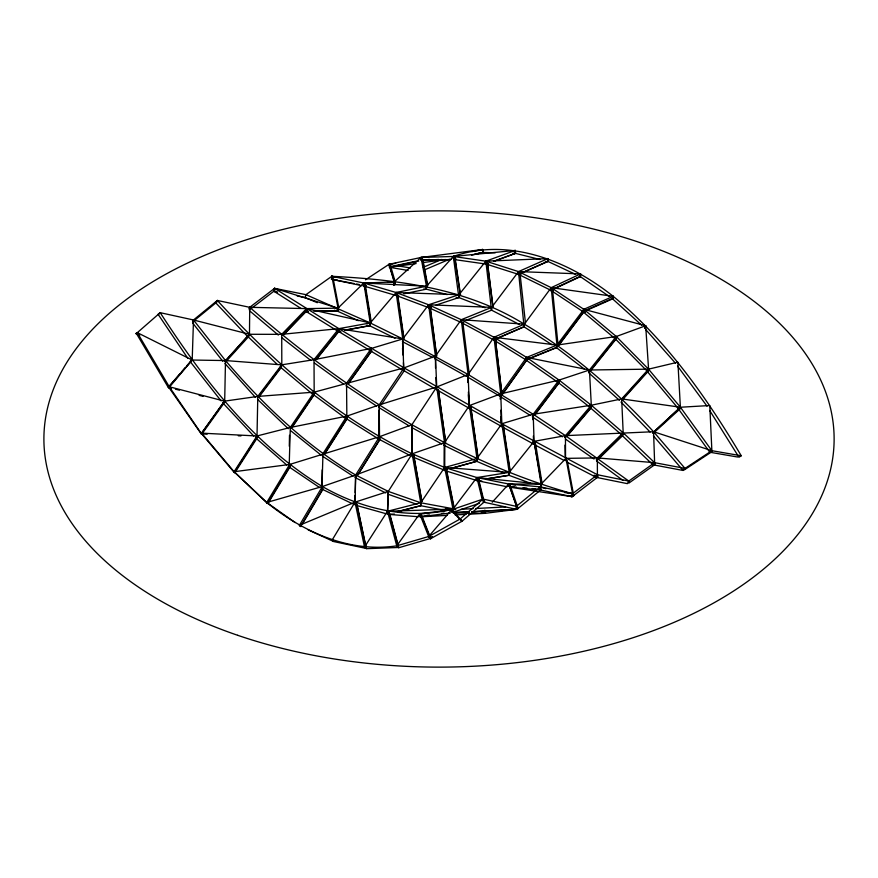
<?xml version="1.0" encoding="UTF-8"?>
<svg xmlns="http://www.w3.org/2000/svg" width="878" height="878" viewBox="0 0 878 878"><rect width="100%" height="100%" fill="white"/><g stroke="black" fill="none" stroke-linecap="round" stroke-linejoin="round"><path stroke-width="1.32" d="M297.159 295.952L305.006 297.532L305.95 294.668L331.807 276.296C398.294 279.698 466.602 288.291 524.331 324.18C572.906 352.802 615.434 390.425 653.561 431.724L654.692 464.747L628.835 483.119L628.791 481.067L565.443 435.642L533.209 414.262L468.106 374.467L402.772 338.952L370.242 322.939L305.95 294.668L274.573 288.346L249.725 307.322L249.462 335.725M289.301 446.254L289.499 435.301M319.581 487.542L289.147 466.975L290.322 427.465L314.181 392.159L314.017 359.673L338.864 328.646L370.242 322.939L396.099 292.517L426.467 286.206L453.322 256.453C509.174 236.764 569.142 261.271 613.184 296.303C666.292 340.093 706.274 397.043 741.241 455.759L738.98 457.262L709.665 410.454M322.193 469.906L321.919 489.068L322.972 453.685L346.843 416.117L346.547 383.214L371.394 348.423L402.772 338.952L428.618 304.765L458.996 294.69L485.852 261.172L515.221 250.439L515.54 253.369L493.842 261.315M495.203 252.831L483.01 252.469L482.691 249.473L421.023 257.474L394.167 281.959L363.788 283.012L337.942 308.156L306.565 308.606L249.725 307.322L217.371 300.463L193.5 319.976L192.194 360.035L168.269 387.396L136.277 333.267L137.275 332.63L169.267 386.759L201.742 434.204L224.669 402.212L225.492 360.562L193.5 319.976L160.202 312.678L158.084 314.28L187.782 358.257M354.91 502.172L354.997 495.379M355.151 492.679L355.656 475.02L379.526 436.695L379.197 404.912L404.045 367.871L435.422 356.139L461.268 319.702L491.647 307.366L518.503 271.598L547.872 258.593L548.015 261.435L522.311 272.806M139.756 335.561L136.101 333.728L137.275 332.63L192.194 360.035L225.492 360.562C263.148 404.626 305.566 445.322 355.656 475.02L355.085 504.082M412.1 455.693L411.881 424.743L436.739 386.946L468.106 374.467L493.963 337.273L524.331 324.18L551.197 287.655L580.556 273.903L580.413 276.647M362.164 285.723L331.511 279.292L331.807 276.296L363.788 283.012L396.099 292.517L428.618 304.765L435.422 356.139L436.739 386.946L444.509 442.622L444.531 467.645M444.575 469.324L444.509 442.622L469.368 405.581L500.734 393.849L559.066 380.075L589.445 370L648.524 369.155L677.893 362.175L680.461 408.522L654.593 432.097M387.396 513.202L387.461 511.281L420.76 502.776L455.649 509.207M403.43 362.68L403.77 370.571L402.772 338.952L338.864 328.646L281.717 334.353L249.363 334.277L247.541 336.461L215.56 302.658L217.371 300.463C273.113 361.879 336.998 417.555 412.155 453.827L420.76 502.776L420.672 505.662L397.613 511.545M398.722 295.568L395.978 295.48L396.099 292.517L458.996 294.69L458.876 297.653L456.143 297.554M403.847 293.812L426.357 289.169L426.467 286.206L421.023 257.474L389.031 264.311L365.533 279.808M387.472 511.512L388.285 491.406L412.155 453.827L444.509 442.622C485.457 463.661 528.183 481.363 572.566 493.71L573.784 495.785L567.177 460.434M387.725 511.512L388.285 491.406L355.656 475.02L322.358 486.533L266.747 502.468L234.097 471.727L201.567 433.139L224.494 401.147L257.792 396.406L314.181 392.159L404.045 367.871L501.843 423.734L597.413 474.735L628.791 481.067L654.648 462.684L685.016 468.413L711.871 450.699L741.241 455.759M428.508 307.618L428.618 304.765L491.647 307.366L491.515 310.219L466.086 320.36M451.04 259.526L421.429 260.47L421.023 257.474L453.322 256.453L458.876 297.543L436.081 305.094M458.996 294.69L458.854 297.543L485.227 307.783M461.18 321.535L461.268 319.702L428.618 304.765L428.486 307.519L459.929 321.908M491.515 310.132L485.852 261.172L453.322 256.453L453.641 259.449L484.821 263.916M136.101 333.728L160.202 312.678C203.356 379.373 253.446 444.773 322.358 486.533L322.215 489.255L352.429 503.731M518.404 273.42L518.503 271.598L485.852 261.172L485.94 263.115L485.852 261.172L547.872 258.593L548.015 261.512L545.315 261.622M518.36 274.342L547.729 261.337L547.872 258.593M363.69 285.021L363.788 283.012L426.467 286.206L426.313 289.224L423.58 289.081M394.002 284.977L394.167 281.959L389.031 264.311L395.704 263.378M551.044 290.366L551.197 287.655L518.503 271.598L518.646 274.43M497.365 338.37L524.089 326.857L518.503 271.598L580.556 273.903L580.413 276.614L554.72 288.642M363.679 284.977L363.788 283.012L370.242 322.939L369.704 325.76L344.867 330.282M395.923 295.458L396.099 292.517L397.613 293.998M426.302 289.147L426.467 286.206M444.477 469.434L444.63 467.469L476.984 458.525L501.843 423.734L500.734 393.849L493.963 337.273L461.268 319.702L468.106 374.467L469.368 405.581L476.984 458.525L476.765 461.345L450.875 468.501M476.71 479.52L476.864 477.555L509.218 472.375L534.065 441.349L533.209 414.262L559.066 380.075L591.3 405.219L623.182 432.766L654.648 462.684L654.79 464.089M533.231 443.994L534.065 441.349L565.443 435.642L653.561 431.724L685.016 468.413L684.412 469.829L711.268 452.115L711.871 450.699L709.786 405.526L680.417 407.238L621.668 398.908L591.3 405.219L533.209 414.262L501.843 423.734L509.218 472.375L508.988 475.316L486.072 478.982M444.477 469.346L444.63 467.469L412.155 453.827L355.656 475.02L355.217 477.555M508.988 475.196L509.218 472.375L444.63 467.469L420.76 502.776L420.913 505.728L441.063 509.679M355.656 475.02L355.436 477.742L385.651 492.909M388.065 494.116L388.285 491.406L420.76 502.776M444.202 445.3L444.509 442.622L411.881 424.743L379.526 436.695L379.296 439.384L409.51 455.243M411.661 427.421L411.881 424.743C354.086 391.116 300.1 351.244 249.725 307.322L248.836 308.957M353.999 283.539L331.544 279.303L331.807 276.296L337.086 277.283M395.319 283.506L394.167 281.959L393.904 284.977L394.167 281.959L387.505 281.981M491.647 307.366L491.406 310.077L519.249 324.399M493.721 339.94L493.963 337.273L556.959 345.076L616.301 336.493L645.67 325.749L648.644 369.978L621.789 399.731L621.668 398.908L648.524 369.155L616.301 336.493L583.826 309.308L551.197 287.655L556.959 345.076L556.531 347.688L529.95 358.476M524.089 326.857L524.331 324.18L461.268 319.702M363.602 285.01L363.788 283.012M435.148 358.839L435.422 356.139L435.532 368.167M476.655 479.553L476.864 477.555L444.63 467.469L444.411 469.313M508.538 486.039L508.757 484.03L541.111 484.118L565.959 458.36L597.336 457.921L654.648 462.684L653.133 464.989L621.679 435.082L623.182 432.766L621.668 398.908L622.228 400.083L648.194 371.317M540.793 487.114L541.111 484.118L534.065 441.349L535.459 443.05M435.422 356.139L435.126 358.795L466.646 376.453M468.018 382.512L468.106 374.467L467.93 382.501M476.644 479.498L476.864 477.555L541.111 484.118L540.782 487.027M485.973 478.949L508.889 475.283L509.218 472.375M411.903 453.871L411.881 424.743L411.519 427.334M467.798 377.101L468.106 374.467M468.973 408.215L469.368 405.581L469.05 408.215L500.35 425.753M444.29 467.623L444.509 442.622M450.765 468.457L476.655 461.301L476.984 458.525M469.368 405.581L469.028 408.248L471.541 407.315M300.967 308.419L273.552 291.046L274.573 288.346L338.864 328.646L404.045 367.871L403.671 370.516L434.028 388.219M436.739 386.946L379.197 404.912L378.824 407.513L409.181 425.918M256.486 437.902L234.294 472.507L234.097 471.727L289.674 464.451L379.526 436.695L379.153 439.296L378.857 410.158M623.786 433.995L623.182 432.766L597.336 457.921L597.413 474.735L572.566 493.71L572.127 496.707L539.772 489.847L540.211 486.862L508.757 484.03L476.864 477.555L452.993 509.108C408.358 520.182 361.637 508.966 322.358 486.533L299.431 525.296L300.583 526.361M500.339 396.483L500.734 393.849L526.591 357.412L556.959 345.076L583.826 309.308L613.184 296.303L612.668 298.86L586.976 310.23M501.547 425.545L501.843 423.734M562.381 436.805L532.375 416.907L533.209 414.262L532.869 419.695M533.78 443.16L534.065 441.349L535.185 442.907L532.792 441.601M541.111 484.118L540.629 487.081L545.875 488.684M583.947 311.328L557.903 346.02L556.959 345.076L556.257 347.501L525.878 359.826L526.591 357.412L526.152 360.013L493.524 339.874L493.963 337.273L526.591 357.412L559.066 380.075L558.353 382.632L525.878 359.969L526.591 357.412L589.445 370L590.016 370.867M493.524 339.83L496.202 340.159L493.524 339.874L493.963 337.273M497.167 338.26L523.892 326.748L524.331 324.18M556.52 347.644L556.959 345.076M379.197 404.912L346.843 416.117L346.382 418.707L379.076 439.285L379.526 436.695M315.597 359.925L339.588 329.974L338.864 328.646L338.326 331.467L340.993 331.895M193.083 321.03L193.5 319.976L249.363 334.277L225.075 361.615L225.492 360.562L281.662 364.853L314.017 359.673L371.394 348.423L370.867 351.09L403.518 370.549L404.045 367.871M346.327 418.663L346.843 416.117L290.322 427.465L257.013 435.971L201.567 433.139L201.183 433.831L168.883 387.45L169.267 386.759L224.494 401.147L224.022 402.234M339.566 330.457L338.864 328.646L338.326 331.302L370.845 351.079L371.394 348.423M321.842 489.057L322.358 486.533M644.715 328.12L645.67 325.749L583.826 309.308L583.299 311.855L550.671 290.212L580.04 276.416L580.556 273.903M612.668 298.816L613.184 296.303L551.197 287.655M500.251 399.205L500.734 393.849L500.504 399.238M532.628 416.896L533.209 414.262M533.659 443.203L534.065 441.349L541.748 484.678M565.037 437.496L565.443 435.642L591.3 405.219L589.445 370L616.301 336.493L617.234 337.426M565.553 460.215L565.443 435.642L566.047 436.86M366.861 325.211L369.506 325.804L370.242 322.939L306.565 308.606L305.829 311.471L308.485 312.063M318.11 311.295L337.207 311.031L337.942 308.156L274.573 288.346L273.629 291.2L277.503 292.418M588.732 372.557L589.445 370L589.994 371.185M281.816 365.852L281.717 334.353L306.565 308.606L305.796 311.295L338.107 331.346L338.864 328.646M370.242 322.939L369.484 325.628L344.637 330.15M346.843 416.117L346.086 418.619L313.435 394.661L314.181 392.159L314.796 393.124L290.925 428.442L290.322 427.465M588.732 372.426L589.445 370L588.589 372.448M565.399 460.237L565.959 458.36L566.398 460.676M596.491 460.741L597.336 457.921L596.381 459.644M280.642 367.344L281.662 364.853L257.792 396.406L257.013 435.971L234.097 471.727L267.461 503.368L290.388 465.351L289.674 464.451L266.747 502.468C303.031 531.914 349.137 553.019 396.768 545.831L419.695 513.849L451.588 509.789L483.043 499.066L516.341 506.365L540.211 486.862L572.566 493.71L573.005 496.026L597.852 477.039L597.413 474.735L596.579 477.544L566.332 461.806M313.435 394.661L314.181 392.159L314.796 393.443M288.939 466.8L289.674 464.451L290.399 465.527M564.883 437.398L565.443 435.642M333.146 278.447L331.807 276.296L338.535 310.571L337.942 308.156L336.987 311.021L334.408 310.219M192.951 321.622L193.5 319.976M217.371 300.463L216.822 302.109L193.994 320.766M248.803 335.923L249.363 334.277L225.492 360.562L225.591 362.01M559.066 380.075L558.21 382.523L590.444 407.666L591.3 405.219L592.222 406.327L590.071 404.659M282.946 334.957L306.872 310.154L306.565 308.606L305.533 311.306L308.266 311.273M337.942 308.156L336.911 310.867L313.72 311.196M590.85 369.814L616.872 337.35L616.301 336.493L615.346 338.864L582.871 311.679L583.826 309.308L585.011 310.417M288.719 466.745L289.674 464.451M584.759 310.241L583.826 309.308L582.871 311.536L612.229 298.531L613.184 296.303M565.202 460.116L565.959 458.36L573.005 496.026M644.715 327.977L645.67 325.749M596.579 459.677L597.336 457.921M171.419 388.526L168.785 387.835L169.267 386.759M191.195 360.671L192.194 360.035L168.785 387.835M314.181 392.159L313.084 394.573L280.554 367.267L281.662 364.853L280.192 367.169M591.904 406.437L591.3 405.219L590.126 407.601L622.019 435.159L623.182 432.766L623.753 434.489M255.948 438.144L257.013 435.971L257.748 437.046M653.133 432.558L680.417 407.238L648.524 369.155L646.91 371.054L678.804 409.137L680.417 407.238L711.871 450.699L711.443 451.522M590.082 407.557L591.3 405.219M248.024 336.724L249.363 334.277L247.881 336.581L277.25 364.392M224.109 401.839L224.494 401.147L223.056 403.145L253.764 436.037M597.413 474.735L595.986 477.314L627.364 483.646L628.791 481.067M616.301 336.493L615.072 338.601L647.295 371.262L648.524 369.155L649.105 370.011M301.275 525.187L322.808 488.772M302.306 524.177L323.148 488.936M290.135 466.734L267.9 503.588L266.747 502.468L267.461 503.368M308.178 529.884L333.552 541.463L332.06 540.179L354.986 502.161L388.285 491.406L388.186 494.281L416.918 504.345M357.609 474.943L380.031 438.945M357.796 475.053L380.229 439.044M323.938 454.694L347.084 418.257M324.926 453.696L347.348 418.411M257.002 438.199L234.821 472.803L234.097 471.727M356.644 503.676L366.192 548.552L364.535 547.038L387.461 511.281L452.993 509.108L444.63 467.469M652.552 433.26L653.561 431.724L711.871 450.699L709.907 452.4L678.453 408.939L680.417 407.238L680.538 408.061L677.871 407.688M381.886 403.781L404.604 370.176M223.1 403.2L224.494 401.147M255.63 438.023L257.013 435.971L257.221 436.75M292.045 427.542L314.423 394.441M502.666 393.827L526.943 359.596M502.776 393.904L527.063 359.673M348.325 383.302L371.624 350.684M348.522 383.423L371.822 350.805M201.183 433.831L223.319 402.947M621.58 434.972L623.182 432.766L623.336 434.171L598.434 458.393M551.066 291.046L552.646 288.895M558.968 345.109L584.199 311.503M258.769 396.307L280.993 366.938M259.229 396.604L281.454 367.224M534.131 415.382L559.176 382.259M535.174 414.46L559.418 382.413M646.976 371.153L648.524 369.155L649.083 370.329M316.749 359.036L339.029 331.226M591.223 370.088L616.4 338.667M566.903 435.85L591.037 407.458M567.232 436.07L591.366 407.677M168.269 387.396L179.727 374.028M181.494 371.976L185.017 367.86M186.784 365.808L190.306 361.692M389.481 512.928L387.461 511.281L396.768 545.831L428.662 536.513L451.588 509.789L455.627 509.58M425.128 513.553L419.695 513.849L428.662 536.513L430.45 538.664L432.217 536.612M430.758 538.62L462.212 521.126L460.116 519.019L461.784 521.477L484.711 501.525L483.043 499.066L460.116 519.019L428.662 536.513L430.758 538.62L432.525 536.568M226.513 360.99L248.54 336.735M492.229 502.227L508.757 484.03L515.397 485.04M654.648 462.684L652.694 464.725L683.073 470.454L685.016 468.413M283.342 335.22L307.267 310.417M221.047 400.862L190.405 361.857L192.194 360.035L191.009 361.132M190.405 361.857L192.194 360.035M598.862 458.711L622.798 435.422M159.028 313.786L160.202 312.678M654.121 431.647L680.417 407.238L678.464 408.972M510.524 486.214L508.757 484.03L508.461 486.028L508.757 484.03L517.504 508.9L541.375 489.386L540.211 486.862M252.118 307.871L274.803 290.53L274.573 288.346M711.871 450.699L709.611 452.192L737.641 457.032M423.328 267.274L441.777 259.427M424.919 269.7L449.525 259.24M300.924 526.581L299.431 525.296L354.986 502.161L364.535 547.038L366.554 548.673L398.777 547.477L389.821 514.201M493.655 261.282L515.353 253.347L540.179 259.548M452.949 512.324L479.377 503.313M431.032 306.784L428.486 307.618L428.618 304.765L430.099 306.06M501.261 426.368L503.873 425.578M504.016 425.665L501.404 426.456L533.637 444.07M421.473 515.66L419.695 513.849L419.816 515.858L419.695 513.849L421.802 515.726L430.769 538.39L398.875 547.707L396.768 545.831L398.546 547.652L389.591 514.387M446.891 469.532L444.301 470.246L446.99 469.576M399.139 511.292L420.913 505.728M471.508 255.202L483.098 252.469L482.691 249.473L471.925 251.569M391.709 264.772L389.031 264.311L390.776 266.616L416.095 261.216M389.437 267.307L418.762 261.04M474.998 254.049L483.076 252.469L482.691 249.473M481.901 481.1L476.534 480.464L479.234 480.036M476.633 480.496L479.322 480.057M421.155 516.67L426.543 515.913M416.117 263.587L389.404 267.252L408.094 270.479M422.746 262.61L445.464 259.504M429.474 259.427L421.396 260.481L421.023 257.474L427.696 257.089M479.048 252.996L483.098 252.469M426.796 515.32L429.452 514.991M441.414 513.465L444.07 513.125M419.838 516.868L450.403 512.982M499.758 510.853L502.381 510.524M514.179 509.042L518.108 508.549L510.941 487.455M468.731 514.223L485.073 513.334L516.483 509.383L516.341 506.365L518.108 508.549M512.84 253.687L515.54 253.369L515.221 250.439L453.322 256.453L453.652 259.383L456.33 259.186M438.78 259.46L421.396 260.481L421.023 257.474L422.834 259.46L427.784 285.58M461.027 509.295L473.165 508.647M475.865 508.505L505.552 506.935M453.037 512.686L469.225 511.83M453.081 512.741L469.269 511.885M421.199 516.791L447.045 515.386M455.155 514.958L466.053 514.354M485.995 264.091L488.684 263.905M363.503 286.009L366.269 285.932M388.954 514.245L394.42 514.069M509.624 487.005L513.828 487.049M454.398 512.851L469.05 513.081M471.705 513.125L485.029 513.334L484.886 510.316L486.061 511.775M512.818 253.347L515.529 253.424M521.06 274.441L518.36 274.309L549.837 289.773M481.089 513.18L485.073 513.334L484.886 510.316L485.029 513.334M431.219 307.64L428.486 307.519L431.23 307.728M366.356 286.162L363.624 285.954L394.628 295.085M201.567 433.139L201.775 433.919L207.175 434.193M238.289 435.784L240.989 435.916M463.716 322.599L461.027 322.369L492.547 339.314M387.593 514.299L418.477 516.747M512.532 486.796L516.462 487.158M523.025 487.74L526.954 488.091M532.2 488.563L536.129 488.914M539.772 489.847L509.624 487.147L572.127 496.707M331.544 279.303L336.965 279.797M550.671 290.168L553.37 290.585M564.587 492.503L572.566 493.71L572.083 496.674L568.154 495.477M397.043 265.683L410.399 267.988M356.633 284.033L359.278 284.527M445.355 508.823L449.382 509.613M476.545 480.551L507.111 486.763M357.083 504.905L366.356 548.465L333.87 541.594L332.06 540.179M426.357 289.169L447.176 294.602M175.457 389.163L179.397 390.183M199.119 395.33L203.07 396.362M582.871 311.679L585.494 312.381M355.129 505.037L386.309 513.795M273.552 291.046L277.426 292.264M444.4 470.41L475.338 480.09M485.995 264.015L517.34 274.013M508.889 475.283L530.575 483.273M427.257 307.146L395.978 295.37L396.099 292.517L397.569 294.295M412.067 456.626L443.302 469.73M305.006 297.532L317.309 302.723M476.765 461.345L504.027 473.066M337.207 311.031L358.334 320.689M547.729 261.337L575.573 274.386M354.053 502.238L356.468 503.39M444.18 445.398L476.655 461.301M369.704 325.76L395.001 338.217M136.277 333.267L138.724 334.485M594.219 475.152L597.852 477.039M432.733 357.565L402.497 341.652L402.772 338.952L396.099 292.517L397.284 294.13M534.636 444.762L564.17 460.511M411.573 427.421L441.875 444.027M436.421 389.58L467.886 407.557M467.711 377.09L499.176 395.791M500.153 396.483L530.312 415.437M523.892 326.748L552.021 344.758M322.533 456.231L352.967 476.085M346.031 385.749L376.432 405.965M580.04 276.416L609.288 296.49M565.41 439.044L594 459.018M295.129 522.564L266.747 502.468M314.368 362.976L343.638 384.158M596.985 461.301L623.029 480.453M556.257 347.501L584.397 369.1M281.772 337.69L310.845 360.474M364.535 547.038L366.356 548.465M290.64 430.659L321.194 455.199M396.768 545.831L398.777 547.477M299.431 525.296L300.913 526.526M249.418 310.647L278.315 335.067M286.678 464.967L256.069 438.265L257.013 435.971L257.199 437.035M428.662 536.513L430.769 538.39M589.226 373.249L619.44 400.346M612.229 298.531L641.664 325.211M387.549 513.29L387.461 511.281L389.119 512.796M257.704 399.512L288.258 428.694M430.132 306.257L428.618 304.765L429.924 306.126M451.654 511.764L451.588 509.789L452.982 511.194M387.461 511.281L387.571 513.246L387.461 511.281L389.239 513.103M620.998 402.069L650.082 431.998M452.774 511.226L451.588 509.789L451.687 511.808L451.588 509.789L462.212 521.126M453.257 512.258L460.083 519.633M455.133 258.439L453.322 256.453L453.739 259.438M224.955 363.547L255.465 397.405M645.912 329.766L675.456 363.163M653.364 435.806L683.073 470.454M201.775 433.919L234.294 472.507M192.556 322.874L222.858 361.319M422.757 259.789L421.023 257.474L422.428 259.701L427.377 285.822M677.542 366.071L707.042 406.174M451.588 509.789L452.697 511.435M510.14 486.149L508.757 484.03L517.504 508.9M258.406 397.372L257.792 396.406L257.945 397.394M394.167 281.959L395.341 284.593M430.45 538.664L421.484 516.001L419.695 513.849L419.794 515.858M390.776 266.616L395.166 281.75M394.606 282.068L389.031 264.311L389.283 266.275M331.807 276.296L332.4 278.699M478.675 479.41L483.811 500.372M478.247 479.662L483.383 500.636M476.864 477.555L482.318 499.834M446.661 470.378L454.486 509.328M446.101 469.192L453.926 508.142M333.399 279.775L338.765 307.651M413.79 455.188L421.934 501.481M413.626 455.265L421.769 501.568M535.679 444.389L542.275 484.48M365.27 284.779L371.284 322.05M364.765 284.977L370.79 322.248M225.492 360.562L225.646 361.549M503.292 425.171L510.458 472.452M502.951 425.292L510.129 472.584M460.577 295.041L455.1 258.121L453.322 256.453L454.826 258.275L460.302 295.195M470.806 406.843L478.236 458.426M470.619 406.909L478.049 458.492M397.8 295.326L404.089 339.106M397.482 295.458L403.584 337.909M445.519 441.085L438.309 389.47L445.651 442.457M430.286 307.41L436.728 356.084M430.099 307.476L436.553 356.15M487.499 262.599L492.953 306.071M487.334 262.676L492.964 307.509M462.838 322.226L469.28 374.335M501.733 392.29L495.444 339.753L501.832 393.662M519.963 272.828L525.439 322.742M485.852 261.172L486.171 264.113M306.565 308.606L306.795 310.79M249.725 307.322L249.956 309.517M552.449 288.752L558.024 344.856M515.221 250.439L515.353 253.347M402.552 342.969L403.079 354.8M402.53 348.193L402.826 354.767M435.927 377.54L436.388 388.252M468.402 391.983L468.885 404.165M468.424 394.683L468.808 404.154M516.341 506.365L516.451 509.328L471.969 511.742L516.451 509.328L483.152 502.029L483.043 499.066M500.91 410.103L501.36 422.329M500.91 416.863L501.108 422.296M653.561 431.724L653.605 433.008M621.668 398.908L621.712 400.192M533.374 435.938L533.594 442.71M564.982 445.102L565.223 455.803M378.857 418.093L379.076 439.285M237.708 635.299A395.122 228.126 0 0 0 834.1 441.491A395.122 228.126 0 0 0 245.192 240.21A395.122 228.126 0 0 0 237.708 635.299"/></g></svg>
